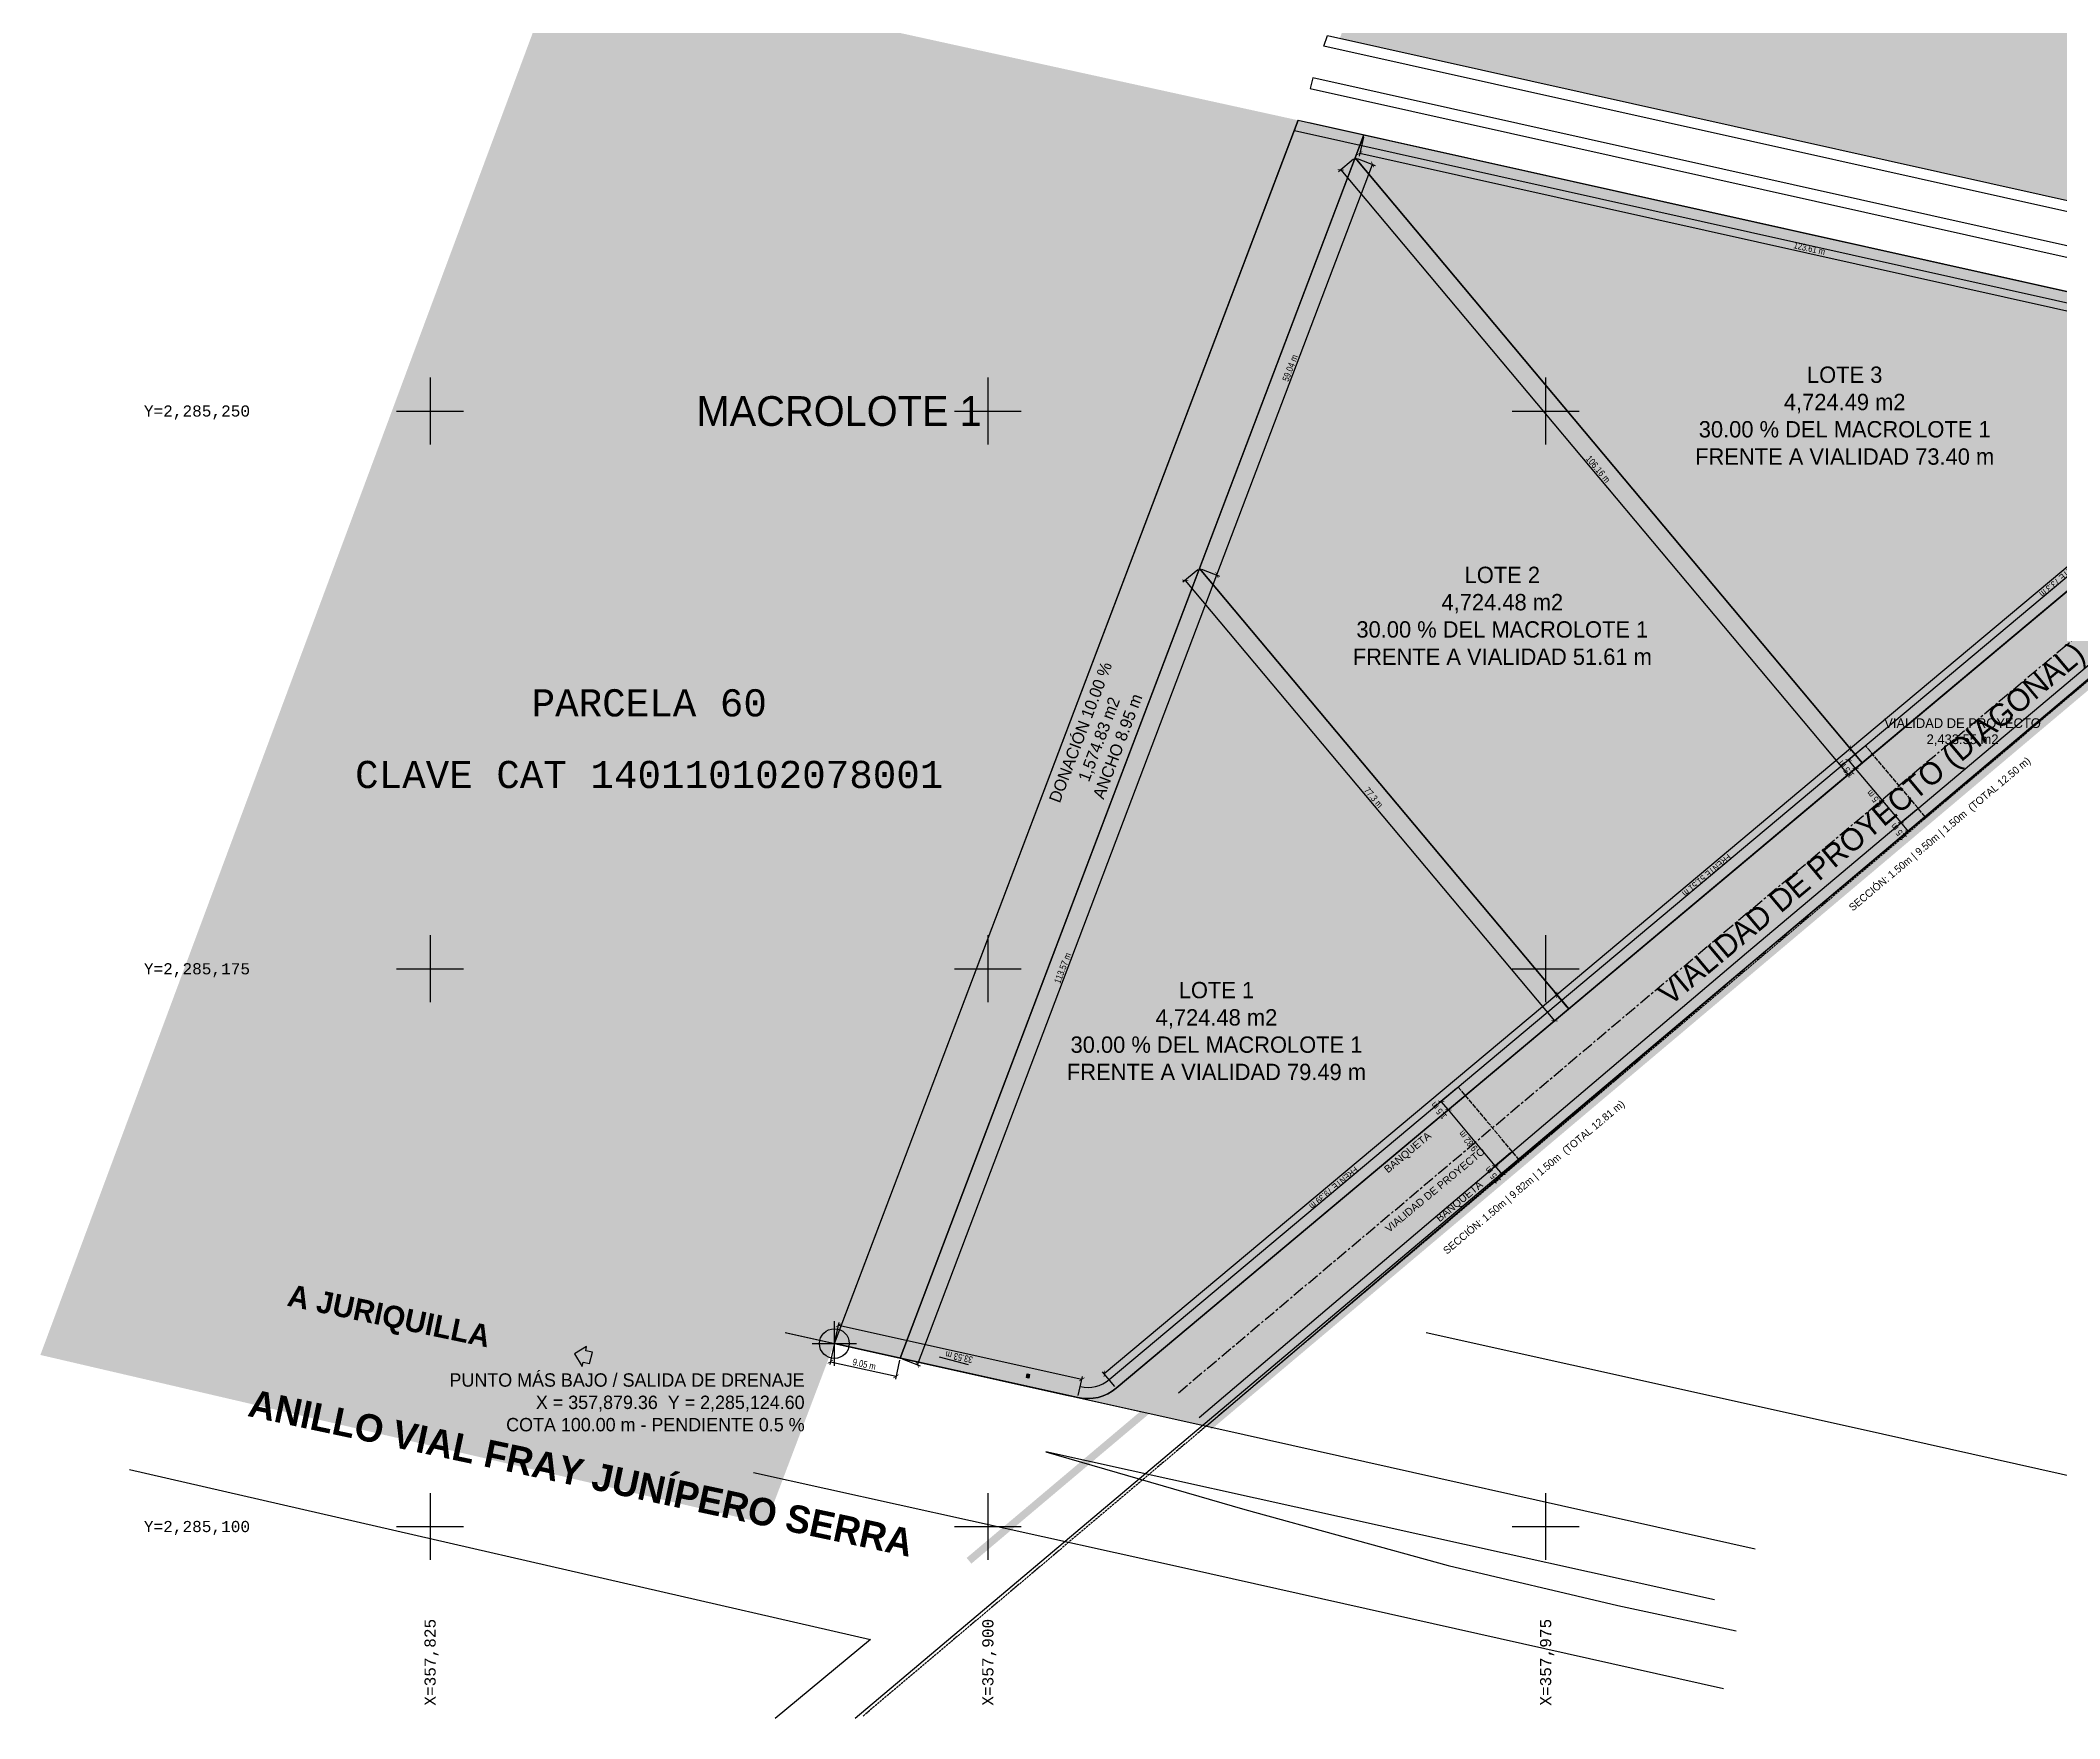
# Model space of a CAD drawing. Header units: metres. Extents: x 357773 to 359650, y 2285074 to 2285535.
# Drawn here: x 359072.6 to 359344.1, y 2285074.2 to 2285299.8 of the extents above; entities that cross this region are included whole.
import ezdxf
from ezdxf.enums import TextEntityAlignment as Align

# ---------------------------------------------------------------- set-up
doc = ezdxf.new("R2010")
doc.units = ezdxf.units.M
doc.header["$LTSCALE"] = 0.5
for name, pattern in [('CENTER', [5.08, 3.175, -0.635, 0.635, -0.635]), ('CENTRO1', [0.44, 0.2, -0.08, 0.08, -0.08]), ('DASHED', [1.524, 1.27, -0.254]), ('DASHED2', [0.762, 0.635, -0.127])]:
    doc.linetypes.add(name, pattern=pattern)
for name, color, linetype in [('_C Textos', 7, 'Continuous'), ('_Ejido Menchaca', 4, 'Continuous'), ('_Traza', 7, 'Continuous'), ('_Traza Urbana', 5, 'Continuous'), ('COTAS', 6, 'Continuous'), ('CVL_RAS_LIN', 8, 'Continuous'), ('CVL_RET_TX', 2, 'Continuous'), ('CVL_RETUTM', 8, 'Continuous'), ('DONACION', 3, 'Continuous'), ('DRENAJE', 1, 'Continuous'), ('Lev_REGISTRO COMUN', 34, 'Continuous'), ('LOTES', 2, 'Continuous'), ('SEÑALAMIENTO EN PLANO', 8, 'Continuous'), ('Texto Catastro', 7, 'Continuous'), ('TEXTOS', 7, 'Continuous'), ('VIAL_ASFALTO', 8, 'Continuous'), ('VIAL_BANQUETA', 9, 'CONTINUOUS'), ('ZONA PARCELADA', 7, 'Continuous')]:
    doc.layers.add(name, color=color, linetype=linetype)
doc.layers.add('Distancias', color=7, linetype='Continuous', plot=False)
doc.styles.add('MONOTXT4', font='monotxt4.shx')
doc.styles.add('OpenSansCondensed-Light', font='OpenSansCondensed-Light.ttf')
doc.styles.add('ROMANC', font='verdana.ttf', dxfattribs={"height": 3})
doc.styles.add('TXT50', font='arial.ttf', dxfattribs={"width": 0.8, "height": 0.125})
doc.dimstyles.new('COTAS_M', dxfattribs={"dimtxt": 0.9, "dimasz": 0.6, "dimexe": 0.4, "dimexo": 0.3, "dimgap": 0.2, "dimtad": 1, "dimzin": 12, "dimdsep": 46, "dimtxsty": 'OpenSansCondensed-Light', "dimblk": 'ARCHTICK', "dimcen": 2.5, "dimclrd": 256, "dimclre": 256, "dimclrt": 256, "dimazin": 3, "dimtfac": 0.5, "dimtmove": 2, "dimatfit": 3})

# ---------------------------------------------------------------- blocks, each defined once
blk = doc.blocks.new('_ARCHTICK')
at = {"color": 0, "linetype": 'BYBLOCK', "const_width": 0.15}
blk.add_lwpolyline([(-0.5, -0.5), (0.5, 0.5)], dxfattribs=at)
blk = doc.blocks.new('*D71')
for p, q in [((359179.42, 2285124.89), (359179.99, 2285127.43)), ((359212.64, 2285119.79), (359179.9, 2285127.04)), ((359212.16, 2285117.64), (359212.73, 2285120.18))]:
    blk.add_line(p, q)
at = {"layer": 'Defpoints'}
for p in [(359179.36, 2285124.6), (359212.64, 2285119.79), (359212.1, 2285117.35)]:
    blk.add_point(p, dxfattribs=at)
at = {"layer": 'COTAS', "xscale": 0.6, "yscale": 0.6}
for p, rotation in [((359179.9, 2285127.04), 167.51381755561675), ((359212.64, 2285119.79), 347.51381755561675)]:
    blk.add_blockref('_ARCHTICK', p, dxfattribs=dict(at, rotation=rotation))
at = {"layer": 'COTAS', "insert": (359196.13, 2285122.78), "char_height": 0.9, "attachment_point": 5, "rotation": 167.5138, "style": 'OpenSansCondensed-Light'}
blk.add_mtext('33.53 m', dxfattribs=at)
blk = doc.blocks.new('*D72')
for p, q in [((359179.3, 2285124.31), (359178.73, 2285121.77)), ((359178.82, 2285122.16), (359187.65, 2285120.2)), ((359188.13, 2285122.35), (359187.57, 2285119.81))]:
    blk.add_line(p, q)
at = {"layer": 'Defpoints'}
for p in [(359179.36, 2285124.6), (359178.82, 2285122.16), (359188.19, 2285122.64)]:
    blk.add_point(p, dxfattribs=at)
at = {"layer": 'COTAS', "xscale": 0.6, "yscale": 0.6}
for p, rotation in [((359178.82, 2285122.16), 167.51381755568156), ((359187.65, 2285120.2), -12.486182444318453)]:
    blk.add_blockref('_ARCHTICK', p, dxfattribs=dict(at, rotation=rotation))
at = {"layer": 'COTAS', "insert": (359183.38, 2285121.82), "char_height": 0.9, "attachment_point": 5, "rotation": 347.5138, "style": 'OpenSansCondensed-Light'}
blk.add_mtext('9.05 m', dxfattribs=at)
blk = doc.blocks.new('*D73')
for p, q in [((359190.53, 2285121.76), (359230.8, 2285227.95)), ((359228.74, 2285228.73), (359231.17, 2285227.81)), ((359188.47, 2285122.54), (359190.9, 2285121.62))]:
    blk.add_line(p, q)
at = {"layer": 'Defpoints'}
for p in [(359228.46, 2285228.84), (359188.19, 2285122.64), (359190.53, 2285121.76)]:
    blk.add_point(p, dxfattribs=at)
at = {"layer": 'COTAS', "xscale": 0.6, "yscale": 0.6}
for p, rotation in [((359230.8, 2285227.95), 69.2346759033579), ((359190.53, 2285121.76), 249.2346759033579)]:
    blk.add_blockref('_ARCHTICK', p, dxfattribs=dict(at, rotation=rotation))
at = {"layer": 'COTAS', "insert": (359210.06, 2285175.09), "char_height": 0.9, "attachment_point": 5, "rotation": 69.2347, "style": 'OpenSansCondensed-Light'}
blk.add_mtext('113.57 m', dxfattribs=at)
blk = doc.blocks.new('*D74')
for p, q in [((359228.23, 2285228.65), (359226.24, 2285226.98)), ((359226.54, 2285227.23), (359276.2, 2285167.99)), ((359277.88, 2285169.41), (359275.89, 2285167.74))]:
    blk.add_line(p, q)
at = {"layer": 'Defpoints'}
for p in [(359226.54, 2285227.23), (359228.46, 2285228.84), (359278.11, 2285169.6)]:
    blk.add_point(p, dxfattribs=at)
at = {"layer": 'COTAS', "xscale": 0.6, "yscale": 0.6}
for p, rotation in [((359226.54, 2285227.23), 129.9697563427082), ((359276.2, 2285167.99), -50.03024365729181)]:
    blk.add_blockref('_ARCHTICK', p, dxfattribs=dict(at, rotation=rotation))
at = {"layer": 'COTAS', "insert": (359251.87, 2285198.03), "char_height": 0.9, "attachment_point": 5, "rotation": 309.9698, "style": 'OpenSansCondensed-Light'}
blk.add_mtext('77.3 m', dxfattribs=at)
blk = doc.blocks.new('*D75')
for p, q in [((359276.51, 2285171.51), (359215.66, 2285120.52)), ((359277.92, 2285169.83), (359276.25, 2285171.82)), ((359217.08, 2285118.83), (359215.41, 2285120.82))]:
    blk.add_line(p, q)
at = {"layer": 'Defpoints'}
for p in [(359276.51, 2285171.51), (359278.11, 2285169.6), (359217.27, 2285118.6)]:
    blk.add_point(p, dxfattribs=at)
at = {"layer": 'COTAS', "xscale": 0.6, "yscale": 0.6}
for p, rotation in [((359276.51, 2285171.51), 39.96975634275566), ((359215.66, 2285120.52), -140.03024365724434)]:
    blk.add_blockref('_ARCHTICK', p, dxfattribs=dict(at, rotation=rotation))
at = {"layer": 'COTAS', "insert": (359246.5, 2285145.52), "char_height": 0.9, "attachment_point": 5, "rotation": 219.9698, "style": 'OpenSansCondensed-Light'}
blk.add_mtext('FRENTE 79.39 m', dxfattribs=at)
blk = doc.blocks.new('*D76')
for p, q in [((359249.67, 2285283.94), (359252.1, 2285283.02)), ((359230.8, 2285227.95), (359251.73, 2285283.16)), ((359228.74, 2285228.73), (359231.17, 2285227.81))]:
    blk.add_line(p, q)
at = {"layer": 'Defpoints'}
for p in [(359249.39, 2285284.04), (359228.46, 2285228.84), (359230.8, 2285227.95)]:
    blk.add_point(p, dxfattribs=at)
at = {"layer": 'COTAS', "xscale": 0.6, "yscale": 0.6}
for p, rotation in [((359251.73, 2285283.16), 69.23467590331916), ((359230.8, 2285227.95), 249.23467590331916)]:
    blk.add_blockref('_ARCHTICK', p, dxfattribs=dict(at, rotation=rotation))
at = {"layer": 'COTAS', "insert": (359240.65, 2285255.78), "char_height": 0.9, "attachment_point": 5, "rotation": 69.2347, "style": 'OpenSansCondensed-Light'}
blk.add_mtext('59.04 m', dxfattribs=at)
blk = doc.blocks.new('*D77')
for p, q in [((359249.16, 2285283.85), (359247.17, 2285282.18)), ((359247.47, 2285282.44), (359315.67, 2285201.08)), ((359317.36, 2285202.49), (359315.36, 2285200.82))]:
    blk.add_line(p, q)
at = {"layer": 'Defpoints'}
for p in [(359249.39, 2285284.04), (359247.47, 2285282.44), (359317.59, 2285202.68)]:
    blk.add_point(p, dxfattribs=at)
at = {"layer": 'COTAS', "xscale": 0.6, "yscale": 0.6}
for p, rotation in [((359247.47, 2285282.44), 129.9697563427497), ((359315.67, 2285201.08), -50.03024365725032)]:
    blk.add_blockref('_ARCHTICK', p, dxfattribs=dict(at, rotation=rotation))
at = {"layer": 'COTAS', "insert": (359282.07, 2285242.18), "char_height": 0.9, "attachment_point": 5, "rotation": 309.9698, "style": 'OpenSansCondensed-Light'}
blk.add_mtext('106.16 m', dxfattribs=at)
blk = doc.blocks.new('*D78')
for p, q in [((359317.39, 2285202.91), (359315.72, 2285204.91)), ((359315.98, 2285204.6), (359276.51, 2285171.51)), ((359277.92, 2285169.83), (359276.25, 2285171.82))]:
    blk.add_line(p, q)
at = {"layer": 'Defpoints'}
for p in [(359315.98, 2285204.6), (359317.59, 2285202.68), (359278.11, 2285169.6)]:
    blk.add_point(p, dxfattribs=at)
at = {"layer": 'COTAS', "xscale": 0.6, "yscale": 0.6}
for p, rotation in [((359315.98, 2285204.6), 39.9697563427745), ((359276.51, 2285171.51), -140.0302436572255)]:
    blk.add_blockref('_ARCHTICK', p, dxfattribs=dict(at, rotation=rotation))
at = {"layer": 'COTAS', "insert": (359296.66, 2285187.56), "char_height": 0.9, "attachment_point": 5, "rotation": 219.9698, "style": 'OpenSansCondensed-Light'}
blk.add_mtext('FRENTE 51.51 m', dxfattribs=at)
blk = doc.blocks.new('*D79')
for p, q in [((359372.15, 2285251.69), (359315.98, 2285204.6)), ((359373.57, 2285250), (359371.9, 2285251.99)), ((359317.39, 2285202.91), (359315.72, 2285204.91))]:
    blk.add_line(p, q)
at = {"layer": 'Defpoints'}
for p in [(359372.15, 2285251.69), (359373.76, 2285249.77), (359317.59, 2285202.68)]:
    blk.add_point(p, dxfattribs=at)
at = {"layer": 'COTAS', "xscale": 0.6, "yscale": 0.6}
for p, rotation in [((359372.15, 2285251.69), 39.96975634277135), ((359315.98, 2285204.6), -140.03024365722865)]:
    blk.add_blockref('_ARCHTICK', p, dxfattribs=dict(at, rotation=rotation))
at = {"layer": 'COTAS', "insert": (359344.48, 2285227.65), "char_height": 0.9, "attachment_point": 5, "rotation": 219.9698, "style": 'OpenSansCondensed-Light'}
blk.add_mtext('FRENTE 73.3 m', dxfattribs=at)
blk = doc.blocks.new('*D80')
for p, q in [((359250.49, 2285286.83), (359249.93, 2285284.29)), ((359250.01, 2285284.68), (359370.67, 2285257.79)), ((359371.14, 2285259.94), (359370.58, 2285257.4))]:
    blk.add_line(p, q)
at = {"layer": 'Defpoints'}
for p in [(359250.56, 2285287.12), (359250.01, 2285284.68), (359371.21, 2285260.23)]:
    blk.add_point(p, dxfattribs=at)
at = {"layer": 'COTAS', "xscale": 0.6, "yscale": 0.6}
for p, rotation in [((359250.01, 2285284.68), 167.4346516200781), ((359370.67, 2285257.79), -12.565348379921899)]:
    blk.add_blockref('_ARCHTICK', p, dxfattribs=dict(at, rotation=rotation))
at = {"layer": 'COTAS', "insert": (359310.48, 2285271.87), "char_height": 0.9, "attachment_point": 5, "rotation": 347.4347, "style": 'OpenSansCondensed-Light'}
blk.add_mtext('123.61 m', dxfattribs=at)
blk = doc.blocks.new('*D93')
for p, q in [((359270.29, 2285150.23), (359267.92, 2285148.24)), ((359269.19, 2285147.35), (359268.22, 2285148.5)), ((359271.26, 2285149.09), (359268.88, 2285147.1))]:
    blk.add_line(p, q)
at = {"layer": 'Defpoints'}
for p in [(359270.52, 2285150.43), (359271.48, 2285149.28), (359269.19, 2285147.35)]:
    blk.add_point(p, dxfattribs=at)
at = {"layer": 'COTAS', "xscale": 0.6, "yscale": 0.6}
for p, rotation in [((359268.22, 2285148.5), 129.96975634674493), ((359269.19, 2285147.35), 309.96975634674493)]:
    blk.add_blockref('_ARCHTICK', p, dxfattribs=dict(at, rotation=rotation))
at = {"layer": 'COTAS', "insert": (359267.9, 2285147.25), "char_height": 0.9, "attachment_point": 5, "rotation": 129.9698, "style": 'OpenSansCondensed-Light'}
blk.add_mtext('1.5 m', dxfattribs=at)
blk = doc.blocks.new('*D94')
for p, q in [((359263.99, 2285157.76), (359261.61, 2285155.77)), ((359268.22, 2285148.5), (359261.92, 2285156.02)), ((359270.29, 2285150.23), (359267.92, 2285148.24))]:
    blk.add_line(p, q)
at = {"layer": 'Defpoints'}
for p in [(359264.22, 2285157.95), (359268.22, 2285148.5), (359270.52, 2285150.43)]:
    blk.add_point(p, dxfattribs=at)
at = {"layer": 'COTAS', "xscale": 0.6, "yscale": 0.6}
for p, rotation in [((359261.92, 2285156.02), 129.96975634808805), ((359268.22, 2285148.5), 309.969756348088)]:
    blk.add_blockref('_ARCHTICK', p, dxfattribs=dict(at, rotation=rotation))
at = {"layer": 'COTAS', "insert": (359264.57, 2285151.84), "char_height": 0.9, "attachment_point": 5, "rotation": 129.9698, "style": 'OpenSansCondensed-Light'}
blk.add_mtext('9.82 m', dxfattribs=at)
blk = doc.blocks.new('*D95')
for p, q in [((359263.02, 2285158.91), (359260.65, 2285156.91)), ((359261.92, 2285156.02), (359260.96, 2285157.17)), ((359263.99, 2285157.76), (359261.61, 2285155.77))]:
    blk.add_line(p, q)
at = {"layer": 'Defpoints'}
for p in [(359263.25, 2285159.1), (359261.92, 2285156.02), (359264.22, 2285157.95)]:
    blk.add_point(p, dxfattribs=at)
at = {"layer": 'COTAS', "xscale": 0.6, "yscale": 0.6}
for p, rotation in [((359260.96, 2285157.17), 129.96975635091107), ((359261.92, 2285156.02), 309.9697563509111)]:
    blk.add_blockref('_ARCHTICK', p, dxfattribs=dict(at, rotation=rotation))
at = {"layer": 'COTAS', "insert": (359260.63, 2285155.92), "char_height": 0.9, "attachment_point": 5, "rotation": 129.9698, "style": 'OpenSansCondensed-Light'}
blk.add_mtext('1.5 m', dxfattribs=at)
blk = doc.blocks.new('*D96')
for p, q in [((359324.86, 2285196.39), (359322.49, 2285194.4)), ((359323.75, 2285193.5), (359322.79, 2285194.65)), ((359325.82, 2285195.24), (359323.45, 2285193.25))]:
    blk.add_line(p, q)
at = {"layer": 'Defpoints'}
for p in [(359325.09, 2285196.58), (359326.05, 2285195.43), (359323.75, 2285193.5)]:
    blk.add_point(p, dxfattribs=at)
at = {"layer": 'COTAS', "xscale": 0.6, "yscale": 0.6}
for p, rotation in [((359322.79, 2285194.65), 129.96975633681765), ((359323.75, 2285193.5), 309.9697563368177)]:
    blk.add_blockref('_ARCHTICK', p, dxfattribs=dict(at, rotation=rotation))
at = {"layer": 'COTAS', "insert": (359322.47, 2285193.4), "char_height": 0.9, "attachment_point": 5, "rotation": 129.9698, "style": 'OpenSansCondensed-Light'}
blk.add_mtext('1.5 m', dxfattribs=at)
blk = doc.blocks.new('*D97')
for p, q in [((359318.76, 2285203.67), (359316.38, 2285201.68)), ((359322.79, 2285194.65), (359316.69, 2285201.93)), ((359324.86, 2285196.39), (359322.49, 2285194.4))]:
    blk.add_line(p, q)
at = {"layer": 'Defpoints'}
for p in [(359318.99, 2285203.86), (359322.79, 2285194.65), (359325.09, 2285196.58)]:
    blk.add_point(p, dxfattribs=at)
at = {"layer": 'COTAS', "xscale": 0.6, "yscale": 0.6}
for p, rotation in [((359316.69, 2285201.93), 129.96975633732384), ((359322.79, 2285194.65), 309.9697563373238)]:
    blk.add_blockref('_ARCHTICK', p, dxfattribs=dict(at, rotation=rotation))
at = {"layer": 'COTAS', "insert": (359319.24, 2285197.88), "char_height": 0.9, "attachment_point": 5, "rotation": 129.9698, "style": 'OpenSansCondensed-Light'}
blk.add_mtext('9.5 m', dxfattribs=at)
blk = doc.blocks.new('*D98')
for p, q in [((359317.8, 2285204.82), (359315.42, 2285202.82)), ((359316.69, 2285201.93), (359315.73, 2285203.08)), ((359318.76, 2285203.67), (359316.38, 2285201.68))]:
    blk.add_line(p, q)
at = {"layer": 'Defpoints'}
for p in [(359318.03, 2285205.01), (359318.99, 2285203.86), (359316.69, 2285201.93)]:
    blk.add_point(p, dxfattribs=at)
at = {"layer": 'COTAS', "xscale": 0.6, "yscale": 0.6}
for p, rotation in [((359315.73, 2285203.08), 129.96975633264486), ((359316.69, 2285201.93), 309.96975633264486)]:
    blk.add_blockref('_ARCHTICK', p, dxfattribs=dict(at, rotation=rotation))
at = {"layer": 'COTAS', "insert": (359315.4, 2285201.83), "char_height": 0.9, "attachment_point": 5, "rotation": 129.9698, "style": 'OpenSansCondensed-Light'}
blk.add_mtext('1.5 m', dxfattribs=at)

msp = doc.modelspace()

# ---------------------------------------------------------------- hatches: boundary and pattern name
h = msp.add_hatch(color=61)
h.dxf.hatch_style = 1
h.paths.add_polyline_path([(359319.021, 2285487.145), (359247.331, 2285300.145), (359347.082, 2285277.904), (359417.599, 2285465.16)])
h.paths.add_polyline_path([(359142.527, 2285310.852), (359072.598, 2285123.07), (359170.17, 2285100.389), (359241.727, 2285289.095)])
at = {"layer": 'DONACION', "transparency": 33554546}
msp.add_hatch(color=3, dxfattribs=at).paths.add_polyline_path([(359250.558, 2285287.122), (359188.193, 2285122.644), (359179.36, 2285124.6), (359241.73, 2285289.09)])
at = {"layer": 'Lev_REGISTRO COMUN'}
h = msp.add_hatch(dxfattribs=at)
h.set_pattern_fill('ANGLE', color=256, scale=0.01, angle=140.19927, style=0)
h.set_pattern_definition([(140.1992689, (381577.39605, 2293806.685445), (-0.0447123473, -0.0536640336), [0.0508, -0.01905]), (230.1992689, (381577.39605, 2293806.685445), (0.0536640336, -0.0447123473), [0.0508, -0.01905])])
h.paths.add_polyline_path([(359205.176, 2285120.02), (359205.29, 2285120.51), (359205.616, 2285120.434), (359205.502, 2285119.944)])
h.paths.add_polyline_path([(359205.485, 2285120.35), (359205.427, 2285120.099), (359205.305, 2285120.127), (359205.363, 2285120.378)], flags=24)
at = {"layer": 'LOTES', "transparency": 33554534}
for points in [[(359372.79, 2285259.64), (359373.48, 2285259.19), (359374.11, 2285258.66), (359374.66, 2285258.04), (359375.12, 2285257.35), (359375.48, 2285256.6), (359375.74, 2285255.79), (359375.88, 2285254.96), (359375.9, 2285254.12), (359375.81, 2285253.3), (359375.61, 2285252.5), (359375.3, 2285251.74), (359374.89, 2285251.02), (359374.37, 2285250.36), (359373.76, 2285249.77), (359317.586, 2285202.685), (359249.391, 2285284.043), (359250.558, 2285287.122), (359371.21, 2285260.23), (359372.03, 2285259.99)], [(359278.113, 2285169.599), (359228.459, 2285228.838), (359249.391, 2285284.043), (359317.586, 2285202.685)], [(359217.27, 2285118.6), (359216.72, 2285118.19), (359216.12, 2285117.84), (359215.5, 2285117.57), (359214.84, 2285117.37), (359214.18, 2285117.25), (359213.49, 2285117.2), (359212.81, 2285117.23), (359212.1, 2285117.35), (359179.36, 2285124.6), (359188.193, 2285122.644), (359228.459, 2285228.838), (359278.113, 2285169.599)]]:
    msp.add_hatch(color=2, dxfattribs=at).paths.add_polyline_path(points)
at = {"layer": 'VIAL_ASFALTO', "transparency": 33554508}
msp.add_hatch(color=8, dxfattribs=at).paths.add_polyline_path([(359212.1, 2285117.35), (359212.81, 2285117.23), (359213.49, 2285117.2), (359214.18, 2285117.25), (359214.84, 2285117.37), (359215.5, 2285117.57), (359216.12, 2285117.84), (359216.72, 2285118.19), (359217.27, 2285118.6), (359373.76, 2285249.77), (359374.37, 2285250.36), (359374.89, 2285251.02), (359375.3, 2285251.74), (359375.61, 2285252.5), (359375.81, 2285253.3), (359375.9, 2285254.12), (359375.88, 2285254.96), (359375.74, 2285255.79), (359375.48, 2285256.6), (359375.12, 2285257.35), (359374.66, 2285258.04), (359374.11, 2285258.66), (359373.48, 2285259.19), (359372.79, 2285259.64), (359372.03, 2285259.99), (359371.21, 2285260.23), (359309.47, 2285273.99), (359391.49, 2285255.71), (359384.35, 2285246.08), (359382.49, 2285243.81), (359380.52, 2285241.64), (359378.43, 2285239.58), (359376.24, 2285237.63), (359302.97, 2285176.02), (359229.38, 2285113.52)])

# ---------------------------------------------------------------- linework, layer by layer
for p, q in [((359172.728, 2285126.071), (359210.999, 2285117.592)), ((359179.352, 2285124.604), (359220.755, 2285115.43))]:
    msp.add_line(p, q)
at = {"layer": '_Ejido Menchaca', "linetype": 'DASHED2'}
msp.add_lwpolyline([(359584.35, 2285502.089), (359522.355, 2285371.673), (359450.058, 2285300.017), (359183.202, 2285074.491)], dxfattribs=at)
at = {"layer": '_Traza'}
msp.add_line((359241.727, 2285289.095), (359179.886, 2285126.011), dxfattribs=at)
at = {"layer": '_Traza Urbana', "const_width": 1}
msp.add_lwpolyline([(359649.543, 2285534.91), (359598.189, 2285531.203), (359523.503, 2285371.798), (359451.241, 2285300.177), (359229.733, 2285113.441)], dxfattribs=at)
at = {"layer": '_Traza Urbana', "color": 3, "linetype": 'CENTRO1', "const_width": 1}
msp.add_lwpolyline([(359551.312, 2285447.65), (359517.692, 2285375.894), (359446.514, 2285305.347), (359197.468, 2285095.396)], dxfattribs=at)
at = {"layer": 'CVL_RAS_LIN', "color": 8, "linetype": 'Continuous'}
msp.add_line((359197.38, 2285121.732, 2000), (359193.512, 2285122.752, 2000), dxfattribs=at)
at = {"layer": 'CVL_RETUTM', "color": 8, "linetype": 'Continuous'}
for p, q in [((359125, 2285254.5), (359125, 2285245.5)), ((359200, 2285254.5), (359200, 2285245.5)), ((359275, 2285254.5), (359275, 2285245.5)), ((359120.5, 2285250), (359129.5, 2285250)), ((359195.5, 2285250), (359204.5, 2285250)), ((359270.5, 2285250), (359279.5, 2285250)), ((359125, 2285179.5), (359125, 2285170.5)), ((359200, 2285179.5), (359200, 2285170.5)), ((359275, 2285179.5), (359275, 2285170.5)), ((359120.5, 2285175), (359129.5, 2285175)), ((359195.5, 2285175), (359204.5, 2285175)), ((359270.5, 2285175), (359279.5, 2285175)), ((359125, 2285104.5), (359125, 2285095.5)), ((359200, 2285104.5), (359200, 2285095.5)), ((359275, 2285104.5), (359275, 2285095.5)), ((359120.5, 2285100), (359129.5, 2285100)), ((359195.5, 2285100), (359204.5, 2285100)), ((359270.5, 2285100), (359279.5, 2285100))]:
    msp.add_line(p, q, dxfattribs=at)
at = {"layer": 'DONACION'}
msp.add_lwpolyline([(359250.558, 2285287.122), (359188.193, 2285122.644), (359179.36, 2285124.6), (359241.73, 2285289.09)], close=True, dxfattribs=at)
at = {"layer": 'DRENAJE'}
for p, q in [((359179.36, 2285121.6), (359179.36, 2285127.6)), ((359176.36, 2285124.6), (359182.36, 2285124.6))]:
    msp.add_line(p, q, dxfattribs=at)
msp.add_circle((359179.36, 2285124.6), 2, dxfattribs=at)
at = {"layer": 'Lev_REGISTRO COMUN', "elevation": 3105.731}
msp.add_lwpolyline([(359205.502, 2285119.944), (359205.176, 2285120.02), (359205.29, 2285120.51), (359205.616, 2285120.434)], close=True, dxfattribs=at)
at = {"layer": 'LOTES'}
for points in [[(359372.79, 2285259.64), (359373.48, 2285259.19), (359374.11, 2285258.66), (359374.66, 2285258.04), (359375.12, 2285257.35), (359375.48, 2285256.6), (359375.74, 2285255.79), (359375.88, 2285254.96), (359375.9, 2285254.12), (359375.81, 2285253.3), (359375.61, 2285252.5), (359375.3, 2285251.74), (359374.89, 2285251.02), (359374.37, 2285250.36), (359373.76, 2285249.77), (359317.586, 2285202.685), (359249.391, 2285284.043), (359250.558, 2285287.122), (359371.21, 2285260.23), (359372.03, 2285259.99)], [(359278.113, 2285169.599), (359228.459, 2285228.838), (359249.391, 2285284.043), (359317.586, 2285202.685)], [(359217.27, 2285118.6), (359216.72, 2285118.19), (359216.12, 2285117.84), (359215.5, 2285117.57), (359214.84, 2285117.37), (359214.18, 2285117.25), (359213.49, 2285117.2), (359212.81, 2285117.23), (359212.1, 2285117.35), (359179.36, 2285124.6), (359188.193, 2285122.644), (359228.459, 2285228.838), (359278.113, 2285169.599)]]:
    msp.add_lwpolyline(points, close=True, dxfattribs=at)
at = {"layer": 'SEÑALAMIENTO EN PLANO', "color": 0, "elevation": 1566.083}
msp.add_lwpolyline([(359146.456, 2285121.906), (359146.848, 2285123.451), (359145.94, 2285123.622), (359146.054, 2285124.228), (359144.408, 2285123.242), (359145.464, 2285121.518), (359145.588, 2285122.105)], close=True, dxfattribs=at)
at = {"layer": 'VIAL_ASFALTO', "linetype": 'DASHED'}
for p, q in [((359326.054, 2285195.431), (359318.026, 2285205.009)), ((359271.485, 2285149.28), (359263.255, 2285159.099))]:
    msp.add_line(p, q, dxfattribs=at)
at = {"layer": 'VIAL_ASFALTO'}
for points in [[(359535.61, 2285438.86), (359512.51, 2285389.56), (359511.5, 2285387.53), (359510.41, 2285385.54), (359509.23, 2285383.61), (359507.97, 2285381.74), (359506.63, 2285379.92), (359505.2, 2285378.16), (359503.7, 2285376.46), (359502.13, 2285374.83), (359438.89, 2285312.15), (359388.91, 2285270.06), (359388.21, 2285269.54), (359387.47, 2285269.11), (359386.68, 2285268.77), (359385.87, 2285268.51), (359385.03, 2285268.36), (359384.17, 2285268.3), (359383.31, 2285268.34), (359382.45, 2285268.48), (359245.2, 2285299.08), (359245.69, 2285300.51)], [(359245.69, 2285300.51), (359382.78, 2285269.94), (359383.46, 2285269.83), (359384.15, 2285269.8), (359384.84, 2285269.85), (359385.51, 2285269.97), (359386.16, 2285270.17), (359386.79, 2285270.45), (359387.39, 2285270.79), (359387.95, 2285271.21), (359437.87, 2285313.26), (359501.07, 2285375.9), (359502.6, 2285377.48), (359504.06, 2285379.13), (359505.44, 2285380.83), (359506.74, 2285382.6), (359507.97, 2285384.42), (359509.11, 2285386.3), (359510.17, 2285388.22), (359511.15, 2285390.19), (359534.11, 2285439.19)], [(359228.41, 2285114.66), (359302, 2285177.16), (359375.27, 2285238.78), (359377.41, 2285240.67), (359379.43, 2285242.67), (359381.35, 2285244.78), (359383.15, 2285246.99), (359391.82, 2285258.68), (359393.6, 2285260.9), (359395.46, 2285263.05), (359397.39, 2285265.12), (359399.41, 2285267.13), (359444.86, 2285305.44), (359445.57, 2285306.09), (359446.92, 2285307.47), (359510.4, 2285370.39), (359511.87, 2285371.92), (359513.26, 2285373.51), (359514.57, 2285375.17), (359515.81, 2285376.88), (359516.97, 2285378.64), (359518.05, 2285380.46), (359519.04, 2285382.32), (359544.61, 2285436.85)], [(359381.92, 2285263.99), (359243.72, 2285294.8), (359243.33, 2285293.35), (359372.19, 2285264.62)], [(359229.38, 2285113.52), (359302.97, 2285176.02), (359376.24, 2285237.63)], [(359172.73, 2285126.07), (359231.06, 2285113.15), (359303.17, 2285097.02)], [(359258.95, 2285126.07), (359317.29, 2285113.15), (359389.39, 2285097.02)], [(359297.69, 2285090.16), (359207.81, 2285110.04), (359234.54, 2285102.29), (359261.9, 2285094.74), (359284.73, 2285089.38), (359300.61, 2285085.96)], [(359168.51, 2285107.28), (359226.83, 2285094.36), (359298.91, 2285078.24)]]:
    msp.add_lwpolyline(points, dxfattribs=at)
at = {"layer": 'VIAL_ASFALTO', "color": 1, "linetype": 'CENTER'}
msp.add_lwpolyline([(359225.63, 2285117.99), (359299, 2285179.9), (359372.53, 2285241.63), (359375.54, 2285244.25), (359377.02, 2285245.59), (359378.07, 2285246.69), (359379.3, 2285248.16), (359381.17, 2285250.89), (359382.16, 2285252.5), (359382.8, 2285253.71), (359390.04, 2285264.28), (359392.44, 2285266.76), (359396.82, 2285270.83), (359442.31, 2285309.2), (359506.82, 2285373.19), (359508.64, 2285375.16), (359509.79, 2285376.53), (359511.88, 2285379.29), (359513.89, 2285382.44), (359515.21, 2285384.83), (359540.04, 2285437.71)], dxfattribs=at)
at = {"layer": 'VIAL_BANQUETA'}
for points in [[(359370.89, 2285258.76), (359241.23, 2285287.67), (359241.73, 2285289.09), (359315.28, 2285272.7)], [(359371.21, 2285260.23), (359243.22, 2285288.76)], [(359212.12, 2285117.34), (359212.81, 2285117.23), (359213.49, 2285117.2), (359214.18, 2285117.25), (359214.84, 2285117.37), (359215.5, 2285117.57), (359216.12, 2285117.84), (359216.72, 2285118.19), (359217.27, 2285118.6), (359373.76, 2285249.77)], [(359212.45, 2285118.81), (359212.96, 2285118.72), (359213.48, 2285118.7), (359213.99, 2285118.74), (359214.49, 2285118.83), (359214.98, 2285118.98), (359215.45, 2285119.18), (359215.89, 2285119.44), (359216.31, 2285119.75), (359372.8, 2285250.92)]]:
    msp.add_lwpolyline(points, dxfattribs=at)
at = {"layer": 'ZONA PARCELADA', "color": 141}
msp.add_polyline3d([(359585.495, 2285506.435, 0), (359522.355, 2285371.673, 2000), (359450.058, 2285300.017, 2000), (359182.154, 2285074.169, 2000)], dxfattribs=at)
at = {"layer": 'ZONA PARCELADA', "color": 0}
msp.add_polyline3d([(359084.595, 2285107.684, 2000), (359184.236, 2285084.822, 2000), (359171.422, 2285074.169, 2000)], dxfattribs=at)

# ---------------------------------------------------------------- texts
at = {"layer": '_C Textos', "color": 7, "ltscale": 20, "style": 'TXT50'}
for s, p in [('BANQUETA', (359256.514, 2285150.21, -1861.073)), ('VIALIDAD DE PROYECTO', (359260.129, 2285145.275, -1861.073)), ('BANQUETA', (359263.469, 2285143.63, -1861.073))]:
    msp.add_text(s, height=1, rotation=39.69961, dxfattribs=at).set_placement(p, align=Align.MIDDLE)
at = {"layer": 'CVL_RET_TX', "color": 0, "style": 'MONOTXT4'}
for s, p in [('Y=2,285,250', (359100.793, 2285250)), ('Y=2,285,175', (359100.793, 2285175)), ('Y=2,285,100', (359100.793, 2285100))]:
    msp.add_text(s, height=1.5, dxfattribs=at).set_placement(p, align=Align.MIDDLE_RIGHT)
for s, p in [('X=357,825', (359125, 2285087.589)), ('X=357,900', (359200, 2285087.589)), ('X=357,975', (359275, 2285087.589))]:
    msp.add_text(s, height=1.5, rotation=90, dxfattribs=at).set_placement(p, align=Align.MIDDLE_RIGHT)
at = {"layer": 'Distancias', "color": 0, "style": 'MONOTXT4'}
for s, height, p in [('PARCELA 60', 3.6556, (359154.469, 2285210.762, -2079)), ('CLAVE CAT 140110102078001', 3.65565, (359154.469, 2285201.126, -2079))]:
    msp.add_text(s, height=height, dxfattribs=at).set_placement(p, align=Align.MIDDLE)
at = {"layer": 'DRENAJE', "insert": (359175.36, 2285120.6), "char_height": 1.8, "attachment_point": 3}
msp.add_mtext('PUNTO MÁS BAJO / SALIDA DE DRENAJE\\PX = 357,879.36  Y = 2,285,124.60\\PCOTA 100.00 m - PENDIENTE 0.5 %', dxfattribs=at)
at = {"layer": 'Lev_REGISTRO COMUN', "style": 'MONOTXT4'}
msp.add_text('REG', height=0.0838, rotation=76.93941, dxfattribs=at).set_placement((359205.31, 2285120.131, 3943.78), align=Align.TOP_LEFT)
at = {"layer": 'Texto Catastro', "ltscale": 3, "attachment_point": 1, "style": 'ROMANC'}
for s, insert, char_height, width, rotation in [('{\\fKalinga|b1|i0|c0|p34;\\W9.203;   \\W1;A JURIQUILLA}', (359076.585, 2285138.789, 1566.083), 2.95482, 131.76185, 348.2301), ('{\\fKalinga|b1|i0|c0|p34;\\W9.57979;   \\W1;ANILLO VIAL FRAY JUNÍPERO SERRA }', (359062.542, 2285126.703, -2061.2), 3.69352, 213.12912, 347.9814)]:
    msp.add_mtext(s, dxfattribs=dict(at, insert=insert, char_height=char_height, width=width, rotation=rotation))
at = {"layer": 'TEXTOS', "color": 4}
msp.add_text('MACROLOTE 1', height=4, dxfattribs=at).set_placement((359180, 2285250), align=Align.MIDDLE_CENTER)
at = {"layer": 'TEXTOS'}
for s, p in [('SECCIÓN: 1.50m | 9.50m | 1.50m  (TOTAL 12.50 m)', (359327.981, 2285193.132)), ('SECCIÓN: 1.50m | 9.82m | 1.50m  (TOTAL 12.81 m)', (359273.412, 2285146.981))]:
    msp.add_text(s, height=1, rotation=39.96976, dxfattribs=at).set_placement(p, align=Align.MIDDLE_CENTER)
at = {"layer": 'TEXTOS', "attachment_point": 5}
for s, insert, char_height in [('LOTE 3\\P4,724.49 m2\\P30.00 % DEL MACROLOTE 1\\PFRENTE A VIALIDAD 73.40 m', (359315.213, 2285249.365), 2.2), ('LOTE 2\\P4,724.48 m2\\P30.00 % DEL MACROLOTE 1\\PFRENTE A VIALIDAD 51.61 m', (359269.179, 2285222.449), 2.2), ('VIALIDAD DE PROYECTO\\P2,433.55 m2', (359331.065, 2285206.825), 1.3), ('LOTE 1\\P4,724.48 m2\\P30.00 % DEL MACROLOTE 1\\PFRENTE A VIALIDAD 79.49 m', (359230.742, 2285166.616), 2.2)]:
    msp.add_mtext(s, dxfattribs=dict(at, insert=insert, char_height=char_height))
at = {"layer": 'TEXTOS', "insert": (359214.959, 2285205.861), "char_height": 1.6, "attachment_point": 5, "rotation": 69.23468}
msp.add_mtext('DONACIÓN 10.00 %\\P1,574.83 m2\\PANCHO 8.95 m', dxfattribs=at)
at = {"layer": 'VIAL_ASFALTO'}
msp.add_text('VIALIDAD DE PROYECTO (DIAGONAL)', height=3, rotation=39.96976, dxfattribs=at).set_placement((359318.79, 2285194.561), align=Align.MIDDLE_CENTER)

# ---------------------------------------------------------------- dimensions: what is measured, and where the dimension line sits
at = {"layer": 'COTAS'}
for base, p1, p2, angle, picture, middle in [((359250.014, 2285284.682), (359250.558, 2285287.122), (359371.21, 2285260.23), 347.43465, '*D80', (359310.482, 2285271.87)), ((359230.796, 2285227.952), (359228.459, 2285228.838), (359249.391, 2285284.043), 69.23468, '*D76', (359240.654, 2285255.785)), ((359247.475, 2285282.437), (359249.391, 2285284.043), (359317.586, 2285202.685), 309.96976, '*D77', (359282.07, 2285242.176)), ((359190.53, 2285121.758), (359188.193, 2285122.644), (359228.459, 2285228.838), 69.23468, '*D73', (359210.055, 2285175.085)), ((359226.543, 2285227.232), (359228.459, 2285228.838), (359278.113, 2285169.599), 309.96976, '*D74', (359251.868, 2285198.03)), ((359316.689, 2285201.933), (359318.989, 2285203.86), (359318.026, 2285205.009), 129.96976, '*D98', (359315.404, 2285201.833)), ((359322.792, 2285194.653), (359325.091, 2285196.58), (359318.989, 2285203.86), 129.96976, '*D97', (359319.243, 2285197.875)), ((359323.755, 2285193.504), (359326.054, 2285195.431), (359325.091, 2285196.58), 129.96976, '*D96', (359322.469, 2285193.404)), ((359261.918, 2285156.024), (359264.217, 2285157.951), (359263.255, 2285159.099), 129.96976, '*D95', (359260.632, 2285155.923)), ((359268.224, 2285148.5), (359270.523, 2285150.427), (359264.217, 2285157.951), 129.96976, '*D94', (359264.573, 2285151.845)), ((359269.186, 2285147.353), (359271.485, 2285149.28), (359270.523, 2285150.427), 129.96976, '*D93', (359267.9, 2285147.252)), ((359212.641, 2285119.791), (359212.1, 2285117.35), (359179.36, 2285124.6), 167.51382, '*D71', (359196.13, 2285122.781)), ((359178.819, 2285122.159), (359179.36, 2285124.6), (359188.193, 2285122.644), 347.51382, '*D72', (359183.376, 2285121.816))]:
    dim = msp.add_linear_dim(base=base, p1=p1, p2=p2, angle=angle, dimstyle='COTAS_M', dxfattribs=at)
    dim.commit()
    dim.dimension.update_dxf_attribs({"geometry": picture, "text_midpoint": middle})
for base, p1, p2, picture, middle in [((359372.154, 2285251.686), (359373.76, 2285249.77), (359317.586, 2285202.685), '*D79', (359344.484, 2285227.645)), ((359315.98, 2285204.601), (359317.586, 2285202.685), (359278.113, 2285169.599), '*D78', (359296.661, 2285187.559)), ((359276.507, 2285171.515), (359278.113, 2285169.599), (359217.27, 2285118.6), '*D75', (359246.503, 2285145.517))]:
    dim = msp.add_linear_dim(base=base, p1=p1, p2=p2, angle=219.96976, text='FRENTE <>', dimstyle='COTAS_M', dxfattribs=at)
    dim.commit()
    dim.dimension.update_dxf_attribs({"geometry": picture, "text_midpoint": middle})

doc.saveas('drawing.dxf')
